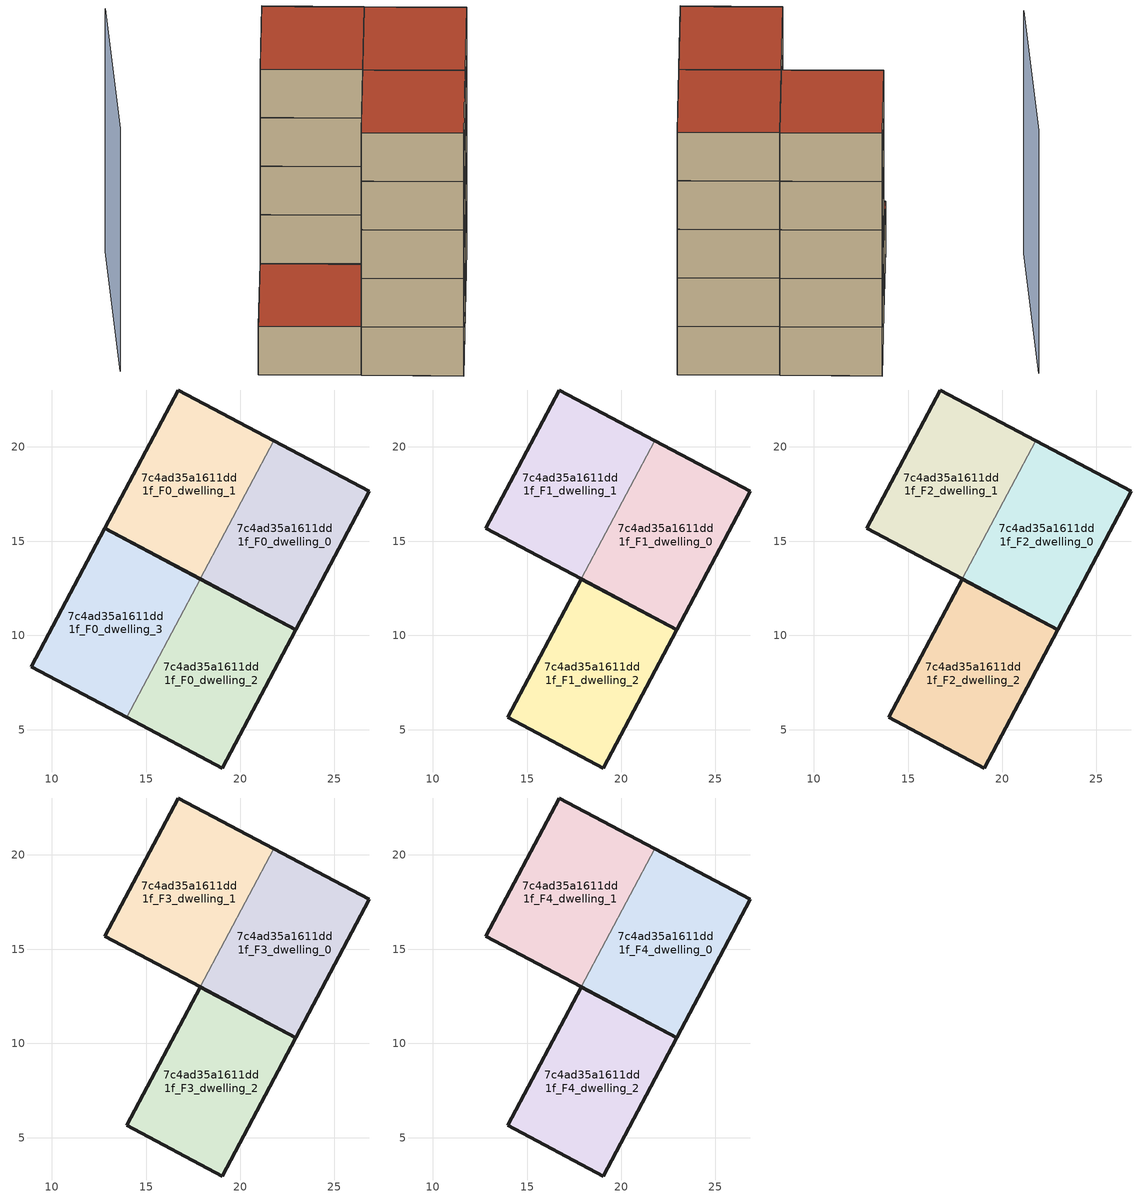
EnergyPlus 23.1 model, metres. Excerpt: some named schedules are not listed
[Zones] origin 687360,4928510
7c4ad35a1611dd1f_F0_dwelling_0
 floor ground (EU_floor_Construction): 22.95,10.31 26.84,17.64 21.77,20.33 17.88,12.99 z0
 wall outside (EU_wall_Construction): 21.77,20.33 26.84,17.64 22.95,10.31 17.88,12.99 z0:3
 wall to 7c4ad35a1611dd1f_F0_dwelling_1 (EU_wall_Construction): 17.88,12.99 21.77,20.33 z0:3
7c4ad35a1611dd1f_F0_dwelling_1
 floor ground (EU_floor_Construction): 17.88,12.99 21.77,20.33 16.7,23.02 12.81,15.68 z0
 wall outside (EU_wall_Construction): 17.88,12.99 12.81,15.68 16.7,23.02 21.77,20.33 z0:3
7c4ad35a1611dd1f_F0_dwelling_2
 floor ground (EU_floor_Construction): 19.06,2.96 22.95,10.31 17.88,12.99 13.99,5.65 z0
 wall outside (EU_wall_Construction): 17.88,12.99 22.95,10.31 19.06,2.96 13.99,5.65 z0:3
 wall to 7c4ad35a1611dd1f_F0_dwelling_3 (EU_wall_Construction): 13.99,5.65 17.88,12.99 z0:3
7c4ad35a1611dd1f_F0_dwelling_3
 floor ground (EU_floor_Construction): 13.99,5.65 17.88,12.99 12.81,15.68 8.92,8.34 z0
 wall outside (EU_wall_Construction): 13.99,5.65 8.92,8.34 12.81,15.68 17.88,12.99 z0:3
 roof outside (EU_roof_Construction): 17.88,12.99 13.99,5.65 8.92,8.34 12.81,15.68 z3
7c4ad35a1611dd1f_F1_dwelling_0
 floor to 7c4ad35a1611dd1f_F0_dwelling_0 (EU_floor_Construction): 22.95,10.31 26.84,17.64 21.77,20.33 17.88,12.99 z3
 wall outside (EU_wall_Construction): 21.77,20.33 26.84,17.64 22.95,10.31 17.88,12.99 z3:6
 wall to 7c4ad35a1611dd1f_F1_dwelling_1 (EU_wall_Construction): 17.88,12.99 21.77,20.33 z3:6
7c4ad35a1611dd1f_F1_dwelling_1
 floor to 7c4ad35a1611dd1f_F0_dwelling_1 (EU_floor_Construction): 17.88,12.99 21.77,20.33 16.7,23.02 12.81,15.68 z3
 wall outside (EU_wall_Construction): 17.88,12.99 12.81,15.68 16.7,23.02 21.77,20.33 z3:6
7c4ad35a1611dd1f_F1_dwelling_2
 floor to 7c4ad35a1611dd1f_F0_dwelling_2 (EU_floor_Construction): 19.06,2.96 22.95,10.31 17.88,12.99 13.99,5.65 z3
 wall outside (EU_wall_Construction): 19.06,2.96 13.99,5.65 17.88,12.99 22.95,10.31 19.06,2.96 z3:6
7c4ad35a1611dd1f_F2_dwelling_0
 floor to 7c4ad35a1611dd1f_F1_dwelling_0 (EU_floor_Construction): 22.95,10.31 26.84,17.64 21.77,20.33 17.88,12.99 z6
 wall outside (EU_wall_Construction): 21.77,20.33 26.84,17.64 22.95,10.31 17.88,12.99 z6:9
 wall to 7c4ad35a1611dd1f_F2_dwelling_1 (EU_wall_Construction): 17.88,12.99 21.77,20.33 z6:9
7c4ad35a1611dd1f_F2_dwelling_1
 floor to 7c4ad35a1611dd1f_F1_dwelling_1 (EU_floor_Construction): 17.88,12.99 21.77,20.33 16.7,23.02 12.81,15.68 z6
 wall outside (EU_wall_Construction): 17.88,12.99 12.81,15.68 16.7,23.02 21.77,20.33 z6:9
7c4ad35a1611dd1f_F2_dwelling_2
 floor to 7c4ad35a1611dd1f_F1_dwelling_2 (EU_floor_Construction): 19.06,2.96 22.95,10.31 17.88,12.99 13.99,5.65 z6
 wall outside (EU_wall_Construction): 19.06,2.96 13.99,5.65 17.88,12.99 22.95,10.31 19.06,2.96 z6:9
7c4ad35a1611dd1f_F3_dwelling_0
 floor to 7c4ad35a1611dd1f_F2_dwelling_0 (EU_floor_Construction): 22.95,10.31 26.84,17.64 21.77,20.33 17.88,12.99 z9
 wall outside (EU_wall_Construction): 21.77,20.33 26.84,17.64 22.95,10.31 17.88,12.99 z9:12
 wall to 7c4ad35a1611dd1f_F3_dwelling_1 (EU_wall_Construction): 17.88,12.99 21.77,20.33 z9:12
7c4ad35a1611dd1f_F3_dwelling_1
 floor to 7c4ad35a1611dd1f_F2_dwelling_1 (EU_floor_Construction): 17.88,12.99 21.77,20.33 16.7,23.02 12.81,15.68 z9
 wall outside (EU_wall_Construction): 17.88,12.99 12.81,15.68 16.7,23.02 21.77,20.33 z9:12
7c4ad35a1611dd1f_F3_dwelling_2
 floor to 7c4ad35a1611dd1f_F2_dwelling_2 (EU_floor_Construction): 19.06,2.96 22.95,10.31 17.88,12.99 13.99,5.65 z9
 wall outside (EU_wall_Construction): 19.06,2.96 13.99,5.65 17.88,12.99 22.95,10.31 19.06,2.96 z9:12
7c4ad35a1611dd1f_F4_dwelling_0
 floor to 7c4ad35a1611dd1f_F3_dwelling_0 (EU_floor_Construction): 22.95,10.31 26.84,17.64 21.77,20.33 17.88,12.99 z12
 wall outside (EU_wall_Construction): 21.77,20.33 26.84,17.64 22.95,10.31 17.88,12.99 z12:15
 wall to 7c4ad35a1611dd1f_F4_dwelling_1 (EU_wall_Construction): 17.88,12.99 21.77,20.33 z12:15
 roof outside (EU_roof_Construction): 26.84,17.64 22.95,10.31 17.88,12.99 21.77,20.33 z15
7c4ad35a1611dd1f_F4_dwelling_1
 floor to 7c4ad35a1611dd1f_F3_dwelling_1 (EU_floor_Construction): 17.88,12.99 21.77,20.33 16.7,23.02 12.81,15.68 z12
 wall outside (EU_wall_Construction): 17.88,12.99 12.81,15.68 16.7,23.02 21.77,20.33 z12:15
 roof outside (EU_roof_Construction): 21.77,20.33 17.88,12.99 12.81,15.68 16.7,23.02 z15
7c4ad35a1611dd1f_F4_dwelling_2
 floor to 7c4ad35a1611dd1f_F3_dwelling_2 (EU_floor_Construction): 19.06,2.96 22.95,10.31 17.88,12.99 13.99,5.65 z12
 wall outside (EU_wall_Construction): 19.06,2.96 13.99,5.65 17.88,12.99 22.95,10.31 19.06,2.96 z12:15
 roof outside (EU_roof_Construction): 22.95,10.31 19.06,2.96 13.99,5.65 17.88,12.99 z15
shading: 8.74,26.7 2.3,12.33 z0:15
[Building]
EU S2 Campaign: North Axis=0; Terrain=City; Solar Distribution=FullExterior
[Site:Location]
Bologna: Latitude=44.5; Longitude=11.25; Time Zone=1; Elevation=37
[SizingPeriod:WeatherFileDays]
AnnualSizingPeriod: Begin Month=1; Begin Day of Month=1; End Month=12; End Day of Month=31; Day of Week for Start Day=Monday; Use Weather File Daylight Saving Period=No; Use Weather File Rain and Snow Indicators=No
[MATERIAL]
EU_InternalMass_Material: Roughness=MediumRough; Thickness=0.1; Conductivity=1; Density=1800; Specific Heat=900; Thermal Absorptance=0.9; Solar Absorptance=0.7; Visible Absorptance=0.7
[MATERIAL:NOMASS] Roughness=MediumRough; Thermal Absorptance=0.9; Solar Absorptance=0.7; Visible Absorptance=0.7
Name | Thermal Resistance
EU_wall_NoMass | 0.905828
EU_roof_NoMass | 0.37593
EU_floor_NoMass | 0.67114
[CONSTRUCTION]
EU_wall_Construction: EU_wall_NoMass
EU_roof_Construction: EU_roof_NoMass
EU_floor_Construction: EU_floor_NoMass
EU_InternalMass_Construction: EU_InternalMass_Material
[ZONE] Type=1; Multiplier=1; Ceiling Height=autocalculate; Floor Area=autocalculate; Part of Total Floor Area=Yes
Name | Volume
7c4ad35a1611dd1f_F0_dwelling_0; 7c4ad35a1611dd1f_F1_dwelling_0; 7c4ad35a1611dd1f_F2_dwelling_0; 7c4ad35a1611dd1f_F3_dwelling_0; 7c4ad35a1611dd1f_F4_dwelling_0 | 142.998
7c4ad35a1611dd1f_F0_dwelling_1; 7c4ad35a1611dd1f_F1_dwelling_1; 7c4ad35a1611dd1f_F2_dwelling_1; 7c4ad35a1611dd1f_F3_dwelling_1; 7c4ad35a1611dd1f_F4_dwelling_1 | 143.017
7c4ad35a1611dd1f_F0_dwelling_2; 7c4ad35a1611dd1f_F1_dwelling_2; 7c4ad35a1611dd1f_F2_dwelling_2; 7c4ad35a1611dd1f_F3_dwelling_2; 7c4ad35a1611dd1f_F4_dwelling_2 | 143.025
7c4ad35a1611dd1f_F0_dwelling_3 | 143.027
[INTERNALMASS] Construction=EU_InternalMass_Construction
Name | Zone or ZoneList | Surface Area
7c4ad35a1611dd1f_F0_dwelling_0_EU_InternalMass | 7c4ad35a1611dd1f_F0_dwelling_0 | 47.6651
7c4ad35a1611dd1f_F0_dwelling_1_EU_InternalMass | 7c4ad35a1611dd1f_F0_dwelling_1 | 47.6722
7c4ad35a1611dd1f_F0_dwelling_2_EU_InternalMass | 7c4ad35a1611dd1f_F0_dwelling_2 | 47.6739
7c4ad35a1611dd1f_F0_dwelling_3_EU_InternalMass | 7c4ad35a1611dd1f_F0_dwelling_3 | 47.6746
7c4ad35a1611dd1f_F1_dwelling_0_EU_InternalMass | 7c4ad35a1611dd1f_F1_dwelling_0 | 63.5691
7c4ad35a1611dd1f_F1_dwelling_1_EU_InternalMass | 7c4ad35a1611dd1f_F1_dwelling_1 | 63.5622
7c4ad35a1611dd1f_F1_dwelling_2_EU_InternalMass | 7c4ad35a1611dd1f_F1_dwelling_2 | 63.5653
7c4ad35a1611dd1f_F2_dwelling_0_EU_InternalMass | 7c4ad35a1611dd1f_F2_dwelling_0 | 63.5691
7c4ad35a1611dd1f_F2_dwelling_1_EU_InternalMass | 7c4ad35a1611dd1f_F2_dwelling_1 | 63.5622
7c4ad35a1611dd1f_F2_dwelling_2_EU_InternalMass | 7c4ad35a1611dd1f_F2_dwelling_2 | 63.5653
7c4ad35a1611dd1f_F3_dwelling_0_EU_InternalMass | 7c4ad35a1611dd1f_F3_dwelling_0 | 63.5691
7c4ad35a1611dd1f_F3_dwelling_1_EU_InternalMass | 7c4ad35a1611dd1f_F3_dwelling_1 | 63.5622
7c4ad35a1611dd1f_F3_dwelling_2_EU_InternalMass | 7c4ad35a1611dd1f_F3_dwelling_2 | 63.5653
7c4ad35a1611dd1f_F4_dwelling_0_EU_InternalMass | 7c4ad35a1611dd1f_F4_dwelling_0 | 63.5691
7c4ad35a1611dd1f_F4_dwelling_1_EU_InternalMass | 7c4ad35a1611dd1f_F4_dwelling_1 | 63.5622
7c4ad35a1611dd1f_F4_dwelling_2_EU_InternalMass | 7c4ad35a1611dd1f_F4_dwelling_2 | 63.5653
[OTHEREQUIPMENT] Fuel Type=Electricity; Design Level Calculation Method=Watts/Area; Power per Zone Floor Area=1; Fraction Latent=0; Fraction Radiant=0; Fraction Lost=0; Carbon Dioxide Generation Rate=0; EndUse Subcategory=EU_Step8_InternalGains
Name | Zone or ZoneList or Space or SpaceList | Schedule
EU_Step8_InternalGain_7c4ad35a1611dd1f_F0_dwelling_0_f000 | 7c4ad35a1611dd1f_F0_dwelling_0 | EU_Step8_GainSchedule_7c4ad35a1611dd1f_F0_dwelling_0_f000
EU_Step8_InternalGain_7c4ad35a1611dd1f_F0_dwelling_1_f000 | 7c4ad35a1611dd1f_F0_dwelling_1 | EU_Step8_GainSchedule_7c4ad35a1611dd1f_F0_dwelling_1_f000
EU_Step8_InternalGain_7c4ad35a1611dd1f_F0_dwelling_2_f000 | 7c4ad35a1611dd1f_F0_dwelling_2 | EU_Step8_GainSchedule_7c4ad35a1611dd1f_F0_dwelling_2_f000
EU_Step8_InternalGain_7c4ad35a1611dd1f_F0_dwelling_3_f000 | 7c4ad35a1611dd1f_F0_dwelling_3 | EU_Step8_GainSchedule_7c4ad35a1611dd1f_F0_dwelling_3_f000
EU_Step8_InternalGain_7c4ad35a1611dd1f_F1_dwelling_0_f000 | 7c4ad35a1611dd1f_F1_dwelling_0 | EU_Step8_GainSchedule_7c4ad35a1611dd1f_F1_dwelling_0_f000
EU_Step8_InternalGain_7c4ad35a1611dd1f_F1_dwelling_1_f000 | 7c4ad35a1611dd1f_F1_dwelling_1 | EU_Step8_GainSchedule_7c4ad35a1611dd1f_F1_dwelling_1_f000
EU_Step8_InternalGain_7c4ad35a1611dd1f_F1_dwelling_2_f000 | 7c4ad35a1611dd1f_F1_dwelling_2 | EU_Step8_GainSchedule_7c4ad35a1611dd1f_F1_dwelling_2_f000
EU_Step8_InternalGain_7c4ad35a1611dd1f_F2_dwelling_0_f000 | 7c4ad35a1611dd1f_F2_dwelling_0 | EU_Step8_GainSchedule_7c4ad35a1611dd1f_F2_dwelling_0_f000
EU_Step8_InternalGain_7c4ad35a1611dd1f_F2_dwelling_1_f000 | 7c4ad35a1611dd1f_F2_dwelling_1 | EU_Step8_GainSchedule_7c4ad35a1611dd1f_F2_dwelling_1_f000
EU_Step8_InternalGain_7c4ad35a1611dd1f_F2_dwelling_2_f000 | 7c4ad35a1611dd1f_F2_dwelling_2 | EU_Step8_GainSchedule_7c4ad35a1611dd1f_F2_dwelling_2_f000
EU_Step8_InternalGain_7c4ad35a1611dd1f_F3_dwelling_0_f000 | 7c4ad35a1611dd1f_F3_dwelling_0 | EU_Step8_GainSchedule_7c4ad35a1611dd1f_F3_dwelling_0_f000
EU_Step8_InternalGain_7c4ad35a1611dd1f_F3_dwelling_1_f000 | 7c4ad35a1611dd1f_F3_dwelling_1 | EU_Step8_GainSchedule_7c4ad35a1611dd1f_F3_dwelling_1_f000
EU_Step8_InternalGain_7c4ad35a1611dd1f_F3_dwelling_2_f000 | 7c4ad35a1611dd1f_F3_dwelling_2 | EU_Step8_GainSchedule_7c4ad35a1611dd1f_F3_dwelling_2_f000
EU_Step8_InternalGain_7c4ad35a1611dd1f_F4_dwelling_0_f000 | 7c4ad35a1611dd1f_F4_dwelling_0 | EU_Step8_GainSchedule_7c4ad35a1611dd1f_F4_dwelling_0_f000
EU_Step8_InternalGain_7c4ad35a1611dd1f_F4_dwelling_1_f000 | 7c4ad35a1611dd1f_F4_dwelling_1 | EU_Step8_GainSchedule_7c4ad35a1611dd1f_F4_dwelling_1_f000
EU_Step8_InternalGain_7c4ad35a1611dd1f_F4_dwelling_2_f000 | 7c4ad35a1611dd1f_F4_dwelling_2 | EU_Step8_GainSchedule_7c4ad35a1611dd1f_F4_dwelling_2_f000
[ZONEVENTILATION:DESIGNFLOWRATE] Schedule=EU_AlwaysOn; Design Flow Rate Calculation Method=AirChanges/Hour; Air Changes per Hour=0.73129; Ventilation Type=Natural; Fan Pressure Rise=0; Fan Total Efficiency=1; Constant Term Coefficient=1; Temperature Term Coefficient=0; Velocity Term Coefficient=0; Velocity Squared Term Coefficient=0; Minimum Indoor Temperature=-100; Maximum Indoor Temperature=100; Delta Temperature=-100; Minimum Outdoor Temperature=-100; Maximum Outdoor Temperature=100; Maximum Wind Speed=40
Name | Zone or ZoneList or Space or SpaceList
EU_ConstantAir_7c4ad35a1611dd1f_F0_dwelling_0 | 7c4ad35a1611dd1f_F0_dwelling_0
EU_ConstantAir_7c4ad35a1611dd1f_F0_dwelling_1 | 7c4ad35a1611dd1f_F0_dwelling_1
EU_ConstantAir_7c4ad35a1611dd1f_F0_dwelling_2 | 7c4ad35a1611dd1f_F0_dwelling_2
EU_ConstantAir_7c4ad35a1611dd1f_F0_dwelling_3 | 7c4ad35a1611dd1f_F0_dwelling_3
EU_ConstantAir_7c4ad35a1611dd1f_F1_dwelling_0 | 7c4ad35a1611dd1f_F1_dwelling_0
EU_ConstantAir_7c4ad35a1611dd1f_F1_dwelling_1 | 7c4ad35a1611dd1f_F1_dwelling_1
EU_ConstantAir_7c4ad35a1611dd1f_F1_dwelling_2 | 7c4ad35a1611dd1f_F1_dwelling_2
EU_ConstantAir_7c4ad35a1611dd1f_F2_dwelling_0 | 7c4ad35a1611dd1f_F2_dwelling_0
EU_ConstantAir_7c4ad35a1611dd1f_F2_dwelling_1 | 7c4ad35a1611dd1f_F2_dwelling_1
EU_ConstantAir_7c4ad35a1611dd1f_F2_dwelling_2 | 7c4ad35a1611dd1f_F2_dwelling_2
EU_ConstantAir_7c4ad35a1611dd1f_F3_dwelling_0 | 7c4ad35a1611dd1f_F3_dwelling_0
EU_ConstantAir_7c4ad35a1611dd1f_F3_dwelling_1 | 7c4ad35a1611dd1f_F3_dwelling_1
EU_ConstantAir_7c4ad35a1611dd1f_F3_dwelling_2 | 7c4ad35a1611dd1f_F3_dwelling_2
EU_ConstantAir_7c4ad35a1611dd1f_F4_dwelling_0 | 7c4ad35a1611dd1f_F4_dwelling_0
EU_ConstantAir_7c4ad35a1611dd1f_F4_dwelling_1 | 7c4ad35a1611dd1f_F4_dwelling_1
EU_ConstantAir_7c4ad35a1611dd1f_F4_dwelling_2 | 7c4ad35a1611dd1f_F4_dwelling_2
[HVACTEMPLATE:THERMOSTAT] Constant Heating Setpoint=20; Constant Cooling Setpoint=50
EU_HeatOnly_7c4ad35a1611dd1f_F0_dwelling_0; EU_HeatOnly_7c4ad35a1611dd1f_F0_dwelling_1; EU_HeatOnly_7c4ad35a1611dd1f_F0_dwelling_2; EU_HeatOnly_7c4ad35a1611dd1f_F0_dwelling_3; EU_HeatOnly_7c4ad35a1611dd1f_F1_dwelling_0; EU_HeatOnly_7c4ad35a1611dd1f_F1_dwelling_1; EU_HeatOnly_7c4ad35a1611dd1f_F1_dwelling_2; EU_HeatOnly_7c4ad35a1611dd1f_F2_dwelling_0; EU_HeatOnly_7c4ad35a1611dd1f_F2_dwelling_1; EU_HeatOnly_7c4ad35a1611dd1f_F2_dwelling_2; EU_HeatOnly_7c4ad35a1611dd1f_F3_dwelling_0; EU_HeatOnly_7c4ad35a1611dd1f_F3_dwelling_1; EU_HeatOnly_7c4ad35a1611dd1f_F3_dwelling_2; EU_HeatOnly_7c4ad35a1611dd1f_F4_dwelling_0; EU_HeatOnly_7c4ad35a1611dd1f_F4_dwelling_1; EU_HeatOnly_7c4ad35a1611dd1f_F4_dwelling_2
[HVACTEMPLATE:ZONE:IDEALLOADSAIRSYSTEM] System Availability Schedule=EU_AlwaysOn; Maximum Heating Supply Air Temperature=50; Minimum Cooling Supply Air Temperature=13; Maximum Heating Supply Air Humidity Ratio=0.0156; Minimum Cooling Supply Air Humidity Ratio=0.0077; Heating Limit=NoLimit; Cooling Limit=NoLimit; Heating Availability Schedule=EU_AlwaysOn; Cooling Availability Schedule=EU_CoolingOff; Dehumidification Control Type=ConstantSensibleHeatRatio; Cooling Sensible Heat Ratio=0.7; Dehumidification Setpoint=60; Humidification Control Type=None; Humidification Setpoint=30; Outdoor Air Method=None; Outdoor Air Flow Rate per Person=0.00944; Outdoor Air Flow Rate per Zone Floor Area=0; Outdoor Air Flow Rate per Zone=0; Demand Controlled Ventilation Type=None; Outdoor Air Economizer Type=NoEconomizer; Heat Recovery Type=None; Sensible Heat Recovery Effectiveness=0.7; Latent Heat Recovery Effectiveness=0.65
Name | Template Thermostat
7c4ad35a1611dd1f_F0_dwelling_0 | EU_HeatOnly_7c4ad35a1611dd1f_F0_dwelling_0
7c4ad35a1611dd1f_F0_dwelling_1 | EU_HeatOnly_7c4ad35a1611dd1f_F0_dwelling_1
7c4ad35a1611dd1f_F0_dwelling_2 | EU_HeatOnly_7c4ad35a1611dd1f_F0_dwelling_2
7c4ad35a1611dd1f_F0_dwelling_3 | EU_HeatOnly_7c4ad35a1611dd1f_F0_dwelling_3
7c4ad35a1611dd1f_F1_dwelling_0 | EU_HeatOnly_7c4ad35a1611dd1f_F1_dwelling_0
7c4ad35a1611dd1f_F1_dwelling_1 | EU_HeatOnly_7c4ad35a1611dd1f_F1_dwelling_1
7c4ad35a1611dd1f_F1_dwelling_2 | EU_HeatOnly_7c4ad35a1611dd1f_F1_dwelling_2
7c4ad35a1611dd1f_F2_dwelling_0 | EU_HeatOnly_7c4ad35a1611dd1f_F2_dwelling_0
7c4ad35a1611dd1f_F2_dwelling_1 | EU_HeatOnly_7c4ad35a1611dd1f_F2_dwelling_1
7c4ad35a1611dd1f_F2_dwelling_2 | EU_HeatOnly_7c4ad35a1611dd1f_F2_dwelling_2
7c4ad35a1611dd1f_F3_dwelling_0 | EU_HeatOnly_7c4ad35a1611dd1f_F3_dwelling_0
7c4ad35a1611dd1f_F3_dwelling_1 | EU_HeatOnly_7c4ad35a1611dd1f_F3_dwelling_1
7c4ad35a1611dd1f_F3_dwelling_2 | EU_HeatOnly_7c4ad35a1611dd1f_F3_dwelling_2
7c4ad35a1611dd1f_F4_dwelling_0 | EU_HeatOnly_7c4ad35a1611dd1f_F4_dwelling_0
7c4ad35a1611dd1f_F4_dwelling_1 | EU_HeatOnly_7c4ad35a1611dd1f_F4_dwelling_1
7c4ad35a1611dd1f_F4_dwelling_2 | EU_HeatOnly_7c4ad35a1611dd1f_F4_dwelling_2
[SIZING:ZONE] Zone Cooling Design Supply Air Temperature Input Method=SupplyAirTemperature; Zone Cooling Design Supply Air Temperature=13; Zone Heating Design Supply Air Temperature Input Method=SupplyAirTemperature; Zone Heating Design Supply Air Temperature=50; Zone Cooling Design Supply Air Humidity Ratio=0.008; Zone Heating Design Supply Air Humidity Ratio=0.008; Cooling Design Air Flow Method=DesignDay; Cooling Design Air Flow Rate=0; Cooling Minimum Air Flow per Zone Floor Area=0.000762; Cooling Minimum Air Flow=0; Cooling Minimum Air Flow Fraction=0.2; Heating Design Air Flow Method=DesignDay; Heating Design Air Flow Rate=0; Heating Maximum Air Flow per Zone Floor Area=0.002032; Heating Maximum Air Flow=0.141576; Heating Maximum Air Flow Fraction=0.3; Account for Dedicated Outdoor Air System=No; Dedicated Outdoor Air System Control Strategy=NeutralSupplyAir; Dedicated Outdoor Air Low Setpoint Temperature for Design=autosize; Dedicated Outdoor Air High Setpoint Temperature for Design=autosize; Zone Load Sizing Method=Sensible Load Only No Latent Load; Zone Latent Cooling Design Supply Air Humidity Ratio Input Method=HumidityRatioDifference; Zone Cooling Design Supply Air Humidity Ratio Difference=0.005; Zone Latent Heating Design Supply Air Humidity Ratio Input Method=HumidityRatioDifference; Zone Humidification Design Supply Air Humidity Ratio Difference=0.005
7c4ad35a1611dd1f_F0_dwelling_0; 7c4ad35a1611dd1f_F0_dwelling_1; 7c4ad35a1611dd1f_F0_dwelling_2; 7c4ad35a1611dd1f_F0_dwelling_3; 7c4ad35a1611dd1f_F1_dwelling_0; 7c4ad35a1611dd1f_F1_dwelling_1; 7c4ad35a1611dd1f_F1_dwelling_2; 7c4ad35a1611dd1f_F2_dwelling_0; 7c4ad35a1611dd1f_F2_dwelling_1; 7c4ad35a1611dd1f_F2_dwelling_2; 7c4ad35a1611dd1f_F3_dwelling_0; 7c4ad35a1611dd1f_F3_dwelling_1; 7c4ad35a1611dd1f_F3_dwelling_2; 7c4ad35a1611dd1f_F4_dwelling_0; 7c4ad35a1611dd1f_F4_dwelling_1; 7c4ad35a1611dd1f_F4_dwelling_2
[SCHEDULE:FILE]
EU_Step8_GainSchedule_7c4ad35a1611dd1f_F0_dwelling_0_f000: File=../../schedules/7c4ad35a1611dd1f/7c4ad35a1611dd1f_F0_dwelling_0_f000_gain.csv; Column Number=1; Rows to Skip at Top=0; Number of Hours of Data=8760; Column Separator=Comma; Interpolate to Timestep=No; Minutes per Item=60; Adjust Schedule for Daylight Savings=Yes
